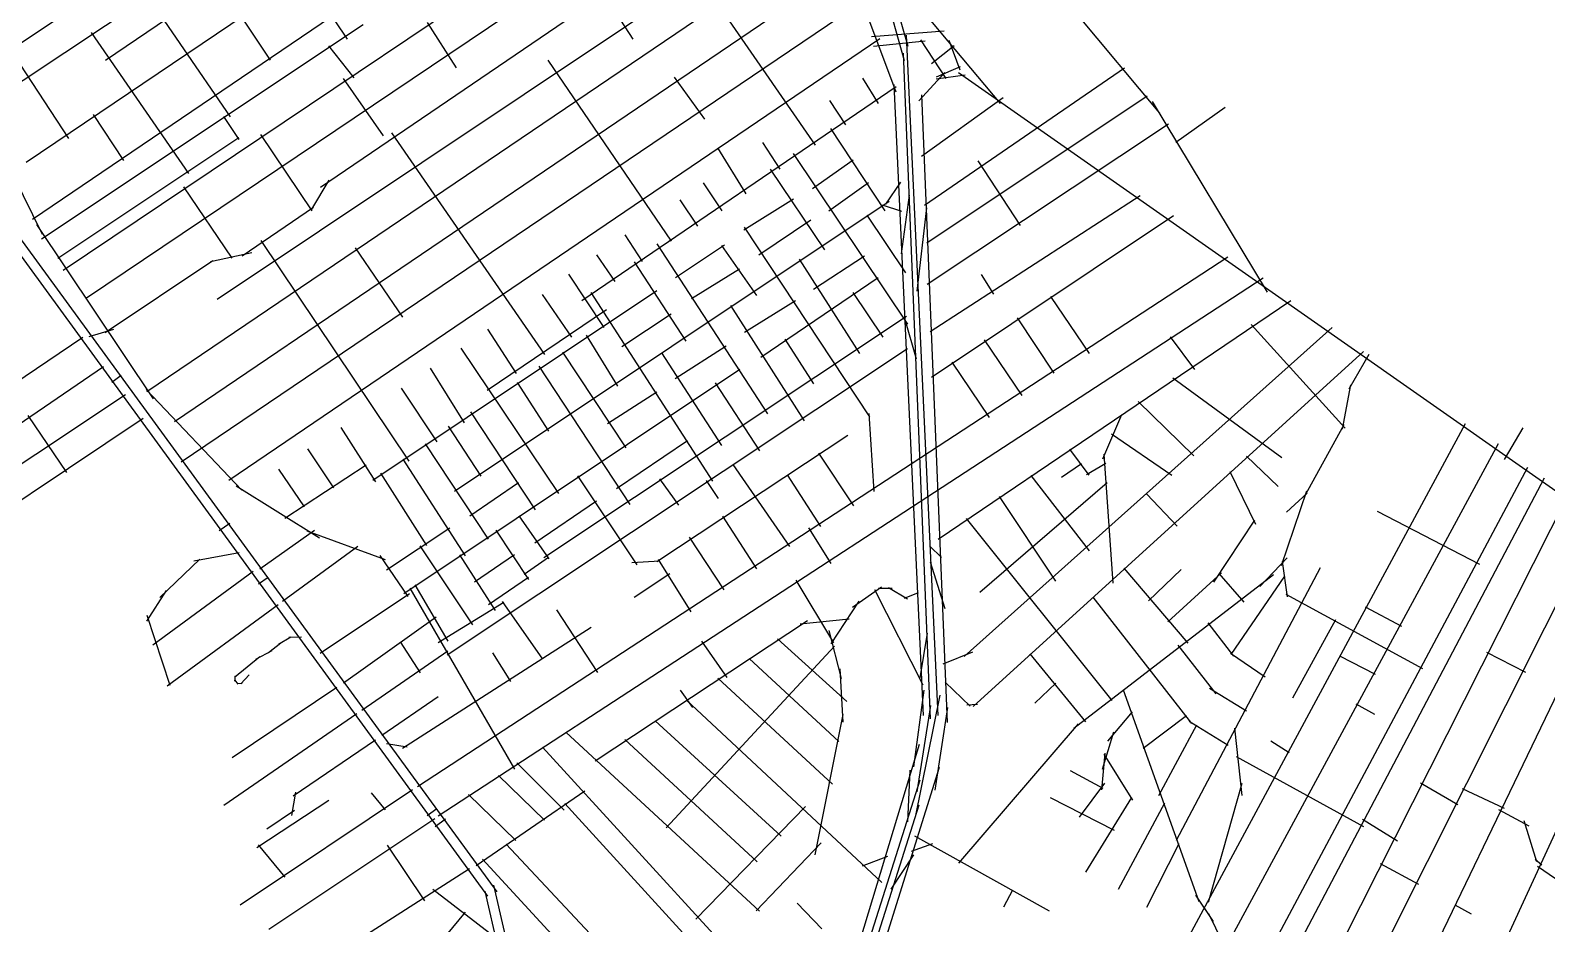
# Model space of a CAD drawing. Header units: inches. Extents: x 723419 to 759401, y 6910722 to 6968430.
# Drawn here: x 733965 to 736725, y 6947009 to 6948636 of the extents above; entities that cross this region are included whole.
import ezdxf

# ---------------------------------------------------------------- set-up
doc = ezdxf.new("R2010")
doc.units = ezdxf.units.IN
doc.header["$MEASUREMENT"] = 0

msp = doc.modelspace()

# ---------------------------------------------------------------- linework, layer by layer
for points in [[(732609.331146, 6950062.33027), (734796.694445, 6947058.91978)], [(732628.429691, 6950064.59246), (734813.5676, 6947066.8578)], [(733823.751463, 6948530.30719), (735162.898586, 6949425.07572)], [(733957.171, 6948395.7427), (735076.644247, 6949151.62066)], [(733802.741068, 6948446.66214), (734845.4899, 6949139.4149)], [(734066.9261, 6948148.3466), (735356.4173, 6949016.7311)], [(733968.4944, 6948292.1001), (735002.489825, 6948993.92061)], [(734024.3373, 6948198.8577), (735188.413493, 6948981.70036)], [(734492.8139, 6948350.3906), (735385.12169, 6948958.07197)], [(734101.5844, 6948581.874), (734573.4609, 6948901.9442)], [(734304.8596, 6948146.335), (735422.190884, 6948893.845681)], [(734357.963536, 6948893.37874), (734541.559998, 6948620.0217)], [(734213.500747, 6948863.74535), (734400.9876, 6948581.5951)], [(734176.571398, 6947977.87402), (735358.992654, 6948779.66367)], [(734145.422, 6948746.291), (734328.4309, 6948478.2126)], [(734226.8521, 6947923.2346), (735462.9022, 6948761.9547)], [(733846.3481, 6948725.9707), (734033.9043, 6948438.8787)], [(735180.6649, 6948734.5032), (735393.232345, 6948426.68771)], [(735466.74346, 6948720.43157), (735539.892079, 6948524.14562)], [(735519.649447, 6948709.34725), (735554.927296, 6948581.24456)], [(735531.812221, 6948711.00384), (735561.959559, 6948607.08052)], [(734239.418092, 6947850.00532), (735482.97127, 6948691.68012)], [(735564.569584, 6948699.9262), (735729.642473, 6948502.54068)], [(735031.1169, 6948666.3917), (735061.4444, 6948619.9127)], [(735868.9307, 6948665.8561), (736019.8077, 6948485.3126)], [(733984.8073, 6948256.4159), (734570.561696, 6948646.85381)], [(734075.1234, 6948631.878), (734252.7946, 6948375.2234)], [(734686.76249, 6948650.44136), (734739.4721, 6948567.9097)], [(735495.8559, 6948624.89131), (735627.725752, 6948634.78565)], [(735558.958525, 6948626.972), (735616.620168, 6947387.97869)], [(734325.8646, 6947816.5403), (735510.848985, 6948620.92255)], [(734507.4482, 6948607.6431), (734553.4122, 6948549.2472)], [(735499.383684, 6948606.81141), (735593.202199, 6948616.73175)], [(735585.088294, 6948618.67203), (735631.125886, 6948548.41619)], [(735605.108473, 6948575.75652), (735645.898485, 6948608.16805)], [(735636.63805, 6948618.31043), (735656.433432, 6948563.97287)], [(734906.7062, 6948581.5364), (735131.0502, 6948251.9034)], [(735553.163403, 6948594.25327), (735602.515551, 6947381.68955)], [(735613.888347, 6948550.95534), (735657.584272, 6948570.24436)], [(734534.009407, 6948548.1356), (734607.1818, 6948443.492)], [(735136.3123, 6948550.4462), (735191.6465, 6948474.3597)], [(735479.2784, 6948548.8686), (735507.532573, 6948502.88787)], [(735582.138283, 6948507.35192), (735628.91671, 6948559.42203)], [(735592.1742, 6948317.1746), (735956.114244, 6948567.44859)], [(735613.196019, 6948547.29306), (735665.958451, 6948554.76535)], [(735653.890891, 6948559.05955), (736854.770897, 6947717.68286)], [(734968.5166, 6948143.806), (735540.340972, 6948533.5796)], [(735536.427794, 6948537.06437), (735589.4661, 6947388.0081)], [(735586.784554, 6948518.35221), (735633.5166, 6947375.0169)], [(735596.280191, 6948248.62504), (735997.565716, 6948516.73668)], [(735418.9834, 6948507.8995), (735448.265788, 6948463.72946)], [(735586.7391, 6948406.4583), (735735.304295, 6948513.32511)], [(736006.5362, 6948506.2066), (736215.9292, 6948159.2509)], [(736049.660381, 6948432.18553), (736139.507522, 6948495.87601)], [(734078.8745, 6948482.5204), (734134.5397, 6948398.7459)], [(734316.0852, 6948478.7991), (734344.2991, 6948436.9119)], [(735597.263054, 6948173.6533), (736036.150863, 6948465.36332)], [(734014.7944, 6948220.902), (734344.2721, 6948440.4529)], [(734383.372994, 6948446.18262), (734476.8884, 6948307.0776)], [(734622.214328, 6948449.27755), (734900.577193, 6948045.15778)], [(735420.890472, 6948457.32153), (735520.1381, 6948307.0452)], [(735215.1793, 6948422.106), (735266.9511, 6948338.0819)], [(735297.2891, 6948431.6675), (735328.673882, 6948383.29596)], [(735353.015598, 6948411.87102), (735560.934416, 6948100.6763)], [(735311.211347, 6948383.29596), (735409.8838, 6948236.3571)], [(735388.2689, 6948347.8551), (735462.5614, 6948399.7949)], [(735689.123812, 6948398.125032), (735766.054836, 6948280.15461)], [(733933.7655, 6948370.6152), (733985.9545, 6948264.7282)], [(734243.672715, 6948350.57965), (734331.5209, 6948221.1079)], [(734476.9614, 6948310.3964), (734508.5938, 6948363.1794)], [(735189.5885, 6948357.8717), (735223.3973, 6948307.2217)], [(735417.9859, 6948307.0452), (735490.4211, 6948358.985)], [(735521.808654, 6948319.11018), (735549.325375, 6948359.15054)], [(734736.52375, 6947796.29247), (735527.982277, 6948324.93102)], [(735146.6231, 6948326.919), (735179.0232, 6948279.0828)], [(735263.586252, 6948272.69991), (735353.544765, 6948328.79169)], [(735550.169692, 6948228.65836), (735564.971101, 6948335.93771)], [(735602.474083, 6948087.44711), (735984.7028, 6948335.0187)], [(734350.3244, 6948224.968), (734480.3252, 6948313.5818)], [(735487.236362, 6948299.35458), (735557.2842, 6948193.8906)], [(735515.282252, 6948318.05184), (735550.030932, 6948306.76293)], [(735579.08224, 6948160.87139), (735596.500678, 6948312.78662)], [(735604.896806, 6948004.25538), (736045.261136, 6948298.90746)], [(733976.1544, 6948282.4361), (734188.0424, 6947964.8595)], [(735263.6949, 6948277.4662), (735492.2492, 6947932.1627)], [(735290.454075, 6948226.922), (735385.520875, 6948290.8626)], [(734384.209096, 6948253.27826), (734653.3007, 6947851.3514)], [(734556.188607, 6948239.60809), (734641.9314, 6948113.2697)], [(735046.449, 6948263.2925), (735078.1449, 6948214.7528)], [(735104.835935, 6948247.29986), (735306.354, 6947937.3427)], [(735138.860032, 6948185.85052), (735228.011032, 6948245.21032)], [(735222.9683, 6948243.9756), (735286.1168, 6948153.0808)], [(734101.10347, 6948085.32878), (734296.5686, 6948216.563)], [(734292.7994, 6948214.8855), (734367.932, 6948231.0703)], [(734669.100042, 6947258.68747), (736143.993502, 6948223.27643)], [(734995.0313, 6948226.7119), (735028.8402, 6948178.1723)], [(735063.560852, 6948214.49146), (735157.9622, 6948069.6062)], [(735363.763893, 6948218.92109), (735473.7053, 6948047.3462)], [(735390.1263, 6948164.2108), (735482.9918, 6948225.4255)], [(734707.276559, 6947204.7669), (736208.412144, 6948185.20919)], [(734944.4496, 6948191.7069), (735008.6828, 6948094.7075)], [(735168.047865, 6948147.51007), (735255.341465, 6948201.30487)], [(735294.233883, 6948040.61576), (735507.75306, 6948185.60772)], [(735695.316, 6948190.8519), (735718.0288, 6948155.3875)], [(734588.1503, 6947816.5994), (735105.2556, 6948161.8308)], [(734985.0392, 6948158.087), (735206.0592, 6947814.9132)], [(735461.715468, 6948158.35558), (735516.4233, 6948077.0261)], [(734896.1126, 6948154.6746), (734949.5545, 6948077.1777)], [(735239.233088, 6948134.43064), (735373.3813, 6947924.7428)], [(735264.627965, 6948086.0336), (735357.493565, 6948143.5384)], [(735617.098446, 6947708.8039), (736259.126477, 6948143.66288)], [(735821.590989, 6948151.09943), (735891.7022, 6948047.3191)], [(734795.9086, 6947980.6916), (735013.297733, 6948127.420433)], [(734899.6028, 6947675.7888), (735559.159075, 6948115.01019)], [(735041.5656, 6948059.7141), (735131.2856, 6948119.5185)], [(735555.898814, 6948111.39127), (735576.868555, 6948037.32836)], [(735761.001285, 6948111.94101), (735827.7206, 6948011.2339)], [(733510.468554, 6947705.50364), (734060.009236, 6948076.97938)], [(734071.734661, 6948078.18502), (734116.750677, 6948091.8094)], [(734796.9365, 6948091.548), (734848.8369, 6948010.9718)], [(734976.248177, 6948080.61202), (735033.626, 6947987.8381)], [(735338.154804, 6948073.15958), (735390.1262, 6947991.6964)], [(735664.163591, 6947495.19603), (736334.202148, 6948094.71487)], [(736039.280584, 6948077.6485), (736083.8579, 6948017.8071)], [(736186.575608, 6948099.77016), (736357.897, 6947911.2954)], [(734723.2669, 6947498.184), (735561.346302, 6948056.51951)], [(734748.294, 6948057.0377), (734926.0538, 6947792.2525)], [(734933.528, 6948049.8903), (735048.5832, 6947875.2248)], [(735113.1937, 6948048.6423), (735222.775, 6947879.8379)], [(735138.237457, 6948001.67123), (735231.102957, 6948061.03093)], [(735680.6984, 6947404.2693), (736391.418408, 6948050.7278)], [(735700.940748, 6948072.25343), (735769.1229, 6947970.9647)], [(736365.209765, 6947982.61733), (736401.671033, 6948046.09758)], [(733616.037515, 6947694.39112), (734097.580144, 6948023.53344)], [(734644.2351, 6947610.3475), (735256.2067, 6948018.9624)], [(734692.4268, 6948020.5156), (734754.3887, 6947921.0944)], [(734889.993838, 6948023.99108), (735055.617, 6947772.2483)], [(735642.20313, 6948031.50752), (735709.9233, 6947930.59)], [(734112.947005, 6947995.17367), (734130.144956, 6948007.96189)], [(734850.8868, 6947994.1385), (734907.7699, 6947905.8768)], [(735211.15455, 6947993.78442), (735291.6677, 6947869.8742)], [(736043.988879, 6948002.67126), (736242.250387, 6947857.6793)], [(736353.022831, 6947909.36135), (736368.015916, 6947990.32401)], [(733647.853801, 6947646.67571), (734137.880627, 6947972.35147)], [(734175.6934, 6947981.726), (734349.7226, 6947798.3205)], [(734639.6067, 6947983.9935), (734704.6159, 6947886.6013)], [(735015.393489, 6947919.85877), (735105.136589, 6947977.31447)], [(734765.5473, 6947941.2667), (734883.3765, 6947762.7143)], [(735490.6465, 6947938.2242), (735499.6703, 6947796.0247)], [(735916.690061, 6947855.61854), (735951.5818, 6947936.0038)], [(735981.261166, 6947959.66597), (736082.152, 6947860.9485)], [(733759.8175, 6947654.7118), (734170.159858, 6947929.2243)], [(733960.26112, 6947934.1041), (734030.6669, 6947830.3583)], [(734529.642, 6947912.7372), (734593.096, 6947813.6124)], [(734724.9314, 6947915.0074), (734784.8617, 6947823.7022)], [(735793.9939, 6946466.8201), (736576.951888, 6947919.52199)], [(736283.34908, 6947785.5361), (736356.197837, 6947917.82803)], [(736647.9713, 6947853.9973), (736681.5071, 6947911.7345)], [(734683.2699, 6947882.4256), (734798.0519, 6947708.9456)], [(735031.6938, 6947801.383), (735160.6966, 6947888.6302)], [(735104.8203, 6947668.1902), (735452.5509, 6947898.2955)], [(735843.6048, 6946415.1957), (736637.15067, 6947883.04778)], [(735932.565093, 6947900.81828), (736042.367396, 6947825.63237)], [(734469.4421, 6947873.7373), (734516.6258, 6947802.2375)], [(734642.6391, 6947855.034), (734756.4052, 6947678.5106)], [(735399.4491, 6947865.7899), (735462.8285, 6947769.9839)], [(735856.1665, 6947873.0894), (735891.0754, 6947825.4776)], [(735918.4158, 6947863.8438), (735934.7755, 6947628.8685)], [(736178.044703, 6947860.32514), (736235.7144, 6947804.7382)], [(734416.5637, 6947836.3624), (734462.9339, 6947768.1126)], [(734427.9528, 6947746.9876), (734576.0123, 6947844.4873)], [(734602.0448, 6947829.0499), (734685.8366, 6947697.4252)], [(735243.57, 6947845.2601), (735346.3474, 6947695.5633)], [(735342.065, 6947826.441), (735402.875, 6947732.3459)], [(735785.9797, 6947824.9406), (735891.9285, 6947688.0014)], [(735841.81834, 6947821.69301), (735877.978135, 6947846.74028)], [(735887.1356, 6947826.9188), (735922.422712, 6947847.46054)], [(736147.882142, 6947832.10286), (736194.6351, 6947736.1958)], [(736149.191882, 6946824.44774), (736690.067443, 6947840.38363)], [(736223.3647, 6946554.4622), (736863.9606, 6947831.4423)], [(734339.5313, 6947806.0459), (734491.2755, 6947711.6595)], [(734764.5463, 6947751.6725), (734852.9183, 6947812.5426)], [(734960.6606, 6947824.4947), (735068.720237, 6947662.50778)], [(735109.9081, 6947818.6295), (735144.4443, 6947770.9479)], [(735195.033646, 6947816.16094), (735216.3758, 6947782.916)], [(735692.995065, 6947612.66445), (735924.544895, 6947812.16799)], [(736166.9292, 6946768.5681), (736720.726098, 6947820.66221)], [(736242.073998, 6947661.0053), (736288.287979, 6947797.0014)], [(734882.8857, 6947702.3914), (734995.4578, 6947778.8097)], [(735728.047279, 6947786.76794), (735830.3847, 6947632.7589)], [(735996.75, 6947791.1976), (736051.9811, 6947732.5877)], [(736040.587017, 6946356.38024), (736763.906184, 6947789.7059)], [(736250.89346, 6947758.01938), (736288.464368, 6947792.94445)], [(734853.8632, 6947751.5802), (734908.3903, 6947673.4052)], [(735224.5492, 6947750.9091), (735286.2156, 6947655.1032)], [(735667.722159, 6947746.72758), (735933.1427, 6947414.8406)], [(736119.0795, 6947630.4229), (736193.566956, 6947743.37907)], [(736416.1909, 6947759.8965), (736602.033973, 6947663.6891)], [(734308.209896, 6947724.98945), (734327.833199, 6947738.43913)], [(734382.250282, 6947654.8332), (734482.122, 6947725.5703)], [(734468.1508, 6947723.9686), (734610.593279, 6947672.09454)], [(734612.8188, 6947653.0557), (734728.0293, 6947729.4739)], [(734811.6487, 6947725.2291), (734871.4525, 6947635.6352)], [(735381.066999, 6947729.91236), (735421.7176, 6947664.5509)], [(736319.4836, 6946546.2448), (736883.1482, 6947716.8857)], [(734423.789949, 6947595.831), (734560.8679, 6947696.266)], [(734673.784725, 6947696.87723), (734769.3643, 6947552.9212)], [(735163.7392, 6947712.4157), (735227.1185, 6947616.6097)], [(735601.721799, 6947696.27977), (735623.284, 6947675.621)], [(734200.216585, 6947602.71018), (734272.977147, 6947672.8249)], [(734262.129209, 6947669.38531), (734344.679374, 6947684.73117)], [(734600.539093, 6947678.97372), (734651.956557, 6947604.49336)], [(734745.6186, 6947680.2851), (734810.6993, 6947579.2724)], [(734772.8822, 6947631.0963), (734845.8782, 6947681.1635)], [(734863.3011, 6947645.2279), (734907.5208, 6947676.3516)], [(735059.459802, 6947666.25605), (735110.612682, 6947669.78384)], [(735107.2116, 6947672.2115), (735167.165, 6947576.4055)], [(735602.250967, 6947667.70471), (735628.9023, 6947583.0105)], [(736202.386418, 6947622.55244), (736252.1533, 6947674.8026)], [(736243.3118, 6947668.4039), (736252.0389, 6947603.9494)], [(736614.5898, 6946900.9615), (736972.941982, 6947679.33921)], [(734187.488674, 6947516.32307), (734370.295026, 6947650.49791)], [(734379.869028, 6947627.58106), (734397.86073, 6947640.0165)], [(734798.3867, 6947589.8128), (734871.3827, 6947639.88)], [(735063.516755, 6947603.32919), (735128.780774, 6947646.36817)], [(735357.695425, 6947634.2212), (735426.7363, 6947520.3752)], [(735863.719074, 6947364.67137), (736227.257301, 6947644.42471)], [(735955.1328, 6947656.2381), (736071.152822, 6947519.36474)], [(736000.0225, 6947596.7785), (736059.0269, 6947653.5466)], [(736035.1969, 6947558.4933), (736132.712668, 6947647.95249)], [(736050.7479, 6947160.5813), (736312.735528, 6947657.61862)], [(736127.6801, 6947646.4274), (736173.5516, 6947594.332)], [(736150.296323, 6947498.70463), (736247.965398, 6947641.53193)], [(734176.933, 6947559.3803), (734212.6944, 6947615.3907)], [(734492.181937, 6947501.20258), (734654.5137, 6947609.961)], [(734655.6559, 6947619.75), (734846.1296, 6947290.141)], [(734664.4419, 6947625.6914), (734724.335, 6947523.3704)], [(735461.0129, 6947585.0352), (735513.7926, 6947622.0363)], [(735500.915348, 6947617.43377), (735589.021774, 6947443.60218)], [(735508.5262, 6947619.7009), (735533.1881, 6947619.7009)], [(735526.6982, 6947620.9973), (735561.0951, 6947600.4713)], [(735555.6868, 6947601.7676), (735581.084258, 6947611.87751)], [(736249.9119, 6947609.0478), (736498.3701, 6947473.6542)], [(734213.6544, 6947441.9947), (734415.778609, 6947590.01425)], [(734707.089603, 6947520.67494), (734826.5297, 6947594.2047)], [(734823.3213, 6947595.2056), (734896.8873, 6947490.5568)], [(734922.3363, 6947580.1612), (734997.2371, 6947466.2104)], [(735422.4431, 6947518.1292), (735473.1927, 6947596.1862)], [(735898.7678, 6947603.1553), (736077.9727, 6947373.0363)], [(736394.3746, 6947585.6068), (736460.1098, 6947550.4112)], [(734176.5111, 6947570.5974), (734218.6068, 6947442.8191)], [(734534.390989, 6947447.29497), (734703.561819, 6947567.59448)], [(734642.281465, 6947328.57484), (734985.3975, 6947548.6646)], [(734992.998032, 6947305.31792), (735379.4897, 6947560.7718)], [(735366.0657, 6947554.981), (735454.9219, 6947564.1372)], [(736108.018174, 6947556.40648), (736154.584934, 6947496.08136)], [(736262.7484, 6947420.0037), (736341.115718, 6947562.56953)], [(734416.6829, 6947517.6201), (734438.7903, 6947530.8357)], [(734435.0993, 6947530.3839), (734458.4975, 6947531.0285)], [(734637.8358, 6947521.8254), (734673.9413, 6947465.433)], [(735186.325135, 6947522.97734), (735232.3937, 6947456.8052)], [(735324.4027, 6947527.6549), (735450.8273, 6947413.3132)], [(735418.0891, 6947542.5265), (735440.7849, 6947455.2907)], [(735584.5463, 6947456.4754), (735597.753042, 6947537.79403)], [(734336.5093, 6947457.667), (734382.4254, 6947495.2947)], [(734374.8412, 6947490.1374), (734404.5586, 6947506.4579)], [(734398.2653, 6947502.7511), (734420.8567, 6947520.4794)], [(734567.919826, 6947397.52933), (734724.6425, 6947505.7132)], [(734805.6303, 6947501.8744), (734838.726, 6947449.6832)], [(735122.2372, 6947183.3787), (735428.4825, 6947513.8789)], [(735626.207549, 6947481.97722), (735680.303207, 6947503.9273)], [(735783.8118, 6947499.8565), (735885.1289, 6947376.2321)], [(736053.337509, 6947515.66056), (736122.4397, 6947427.1372)], [(736148.885209, 6947501.35047), (736212.5073, 6947458.0157)], [(736347.2274, 6947496.6956), (736412.452, 6947463.2192)], [(736614.998582, 6947503.0867), (736685.907057, 6947466.57412)], [(735273.1306, 6947491.8793), (735436.356885, 6947340.14989)], [(735437.9535, 6947472.976), (735443.5341, 6947375.7448)], [(734332.17441, 6947311.1651), (734522.764491, 6947439.32047)], [(734336.6172, 6947452.0732), (734342.4964, 6947444.7732)], [(734336.9351, 6947450.4862), (734337.9678, 6947459.77)], [(734341.0662, 6947445.8841), (734350.1232, 6947446.8362)], [(734347.9782, 6947445.5666), (734363.0732, 6947461.833)], [(735215.958528, 6947455.77303), (735424.84, 6947262.4945)], [(735629.5167, 6947448.5084), (735675.2418, 6947404.6137)], [(735793.229781, 6947410.43951), (735831.225181, 6947446.41091)], [(734604.5391, 6947351.684), (734707.2176, 6947422.6804)], [(735147.1825, 6947434.1791), (735169.7103, 6947402.6795)], [(735159.2692, 6947415.8377), (735514.5821, 6947083.8597)], [(735572.6956, 6947294.5346), (735591.6395, 6947433.734)], [(735576.050642, 6947202.76999), (735620.500731, 6947425.02043)], [(735953.823, 6947434.7111), (736091.2973, 6947049.2861)], [(736111.1173, 6947437.4786), (736178.4683, 6947396.4307)], [(734316.9039, 6947224.2559), (734558.829858, 6947391.25463)], [(735392.9069, 6947133.8138), (735443.9863, 6947389.8178)], [(735578.87287, 6947248.63119), (735603.497345, 6947406.24296)], [(735611.4917, 6947251.773), (735634.3683, 6947402.5223)], [(735669.3193, 6947407.1033), (735688.3312, 6947408.4793)], [(735926.0657, 6947341.2921), (735970.7417, 6947394.5885)], [(735989.8876, 6947328.2297), (736069.0289, 6947387.8376)], [(736377.373626, 6947409.25356), (736411.278326, 6947390.44116)], [(734939.4578, 6947357.5886), (735291.5936, 6947031.3773)], [(735101.8236, 6947378.0859), (735331.4773, 6947168.0874)], [(735654.9494, 6947119.0307), (735872.5073, 6947372.6421)], [(735916.1377, 6947289.8548), (735936.6142, 6947358.0247)], [(736018.564986, 6947242.33214), (736087.913486, 6947370.56724)], [(736073.6426, 6947377.5619), (736144.6615, 6947334.0052)], [(736156.5006, 6947364.5365), (736169.6548, 6947242.2192)], [(734443.3457, 6947241.688), (734593.123621, 6947343.77077)], [(734612.736267, 6947336.73284), (734650.439467, 6947330.7797)], [(734896.6688, 6947329.886), (735382.8498, 6946798.0874)], [(735046.708556, 6947344.21174), (735287.5879, 6947121.1946)], [(735435.0258, 6946845.6097), (735583.0822, 6947335.7219)], [(736222.6779, 6947341.7741), (736256.0362, 6947320.3918)], [(734850.102132, 6947301.575869), (734936.0769, 6947215.2995)], [(735914.9996, 6947252.6321), (735920.819799, 6947319.38402)], [(735918.562017, 6947317.40846), (735970.632121, 6947233.44718)], [(736159.346604, 6947313.06695), (736391.152, 6947185.8627)], [(734816.9275, 6947278.2521), (734900.658264, 6947197.10312)], [(735373.6486, 6946508.1452), (735619.283646, 6947293.41201)], [(735562.095314, 6947194.0887), (735566.178893, 6947288.19358)], [(735857.319672, 6947287.35174), (735916.809916, 6947255.31322)], [(734346.8403, 6947042.8984), (734660.486672, 6947253.08906)], [(734440.7447, 6947205.8393), (734448.0348, 6947248.2589)], [(734585.3127, 6947247.1175), (734610.392127, 6947215.78274)], [(734776.039264, 6947114.28837), (734973.68341, 6947250.81364)], [(734929.54567, 6945204.6435), (735584.478925, 6947270.69069)], [(735874.5582, 6947202.8164), (735920.2241, 6947264.3728)], [(736108.831916, 6947047.60914), (736170.127178, 6947264.56791)], [(736494.838942, 6947264.91269), (736562.9946, 6947225.4667)], [(736570.8172, 6947255.0416), (736647.3562, 6947218.9047)], [(734377.1692, 6947147.2234), (734508.1883, 6947233.5324)], [(734687.141212, 6947205.48149), (734704.780137, 6947218.5343)], [(734762.396455, 6947244.19977), (734848.270659, 6947160.32596)], [(734937.43542, 6947227.53026), (735354.8613, 6946769.6493)], [(734974.181152, 6945302.35112), (735582.283062, 6947225.21434)], [(735176.2564, 6947017.1056), (735375.2898, 6947222.0069)], [(735820.9562, 6947238.1416), (735937.188721, 6947178.83707)], [(735886.035841, 6947102.46053), (735969.362119, 6947238.24497)], [(735945.400675, 6947071.54249), (736029.877875, 6947228.70539)], [(734395.303086, 6947181.49267), (734445.309436, 6947215.62399)], [(734399.036359, 6946998.39148), (734700.661962, 6947200.35717)], [(734701.781519, 6947185.54951), (734720.30239, 6947199.66065)], [(736389.269981, 6947198.76672), (736453.034692, 6947159.34373)], [(736637.096865, 6947216.49384), (736692.130309, 6947186.86045)], [(736683.310847, 6947196.73825), (736705.9359, 6947122.0233)], [(735573.7348, 6947168.8151), (735819.112587, 6947031.73411)], [(734379.2179, 6947152.3055), (734428.0016, 6947093.142)], [(734614.357374, 6947151.56014), (734682.2871, 6947050.1628)], [(734830.808124, 6947153.71136), (735251.786, 6946703.2586)], [(735285.8622, 6947032.2499), (735403.8965, 6947156.1515)], [(735568.792851, 6947140.66403), (735607.157511, 6947154.68698)], [(735997.089208, 6947038.95303), (736055.815508, 6947154.57853)], [(734531.32829, 6946960.02682), (734764.162089, 6947109.07573)], [(734787.680954, 6947126.19464), (735201.068, 6946676.7462)], [(735479.363505, 6947113.94106), (735525.665681, 6947131.4036)], [(735531.447683, 6947071.49817), (735572.678668, 6947133.89587)], [(736421.813796, 6947118.33323), (736491.1637, 6947080.5611)], [(736703.3567, 6947126.2385), (736716.0181, 6947115.7005)], [(736708.005341, 6947113.12975), (736783.147158, 6947061.97687)], [(734697.575151, 6947071.59302), (734816.494649, 6946979.91353)], [(734792.04916, 6947067.70617), (734910.009466, 6946551.45896)], [(734807.7057, 6947078.5338), (734928.001168, 6946556.75064)], [(735736.4269, 6947039.5326), (735752.8988, 6947070.2896)], [(736085.586, 6947060.6457), (736117.5844, 6947012.708)], [(734641.4821, 6946889.9863), (734756.550825, 6947029.34151)], [(735360.421317, 6947045.66805), (735405.13599, 6946999.10129)], [(736109.0777, 6947027.3649), (736147.8057, 6946947.371)], [(736557.1542, 6947042.9731), (736587.2331, 6947026.4988)]]:
    msp.add_lwpolyline(points)

doc.saveas('drawing.dxf')
